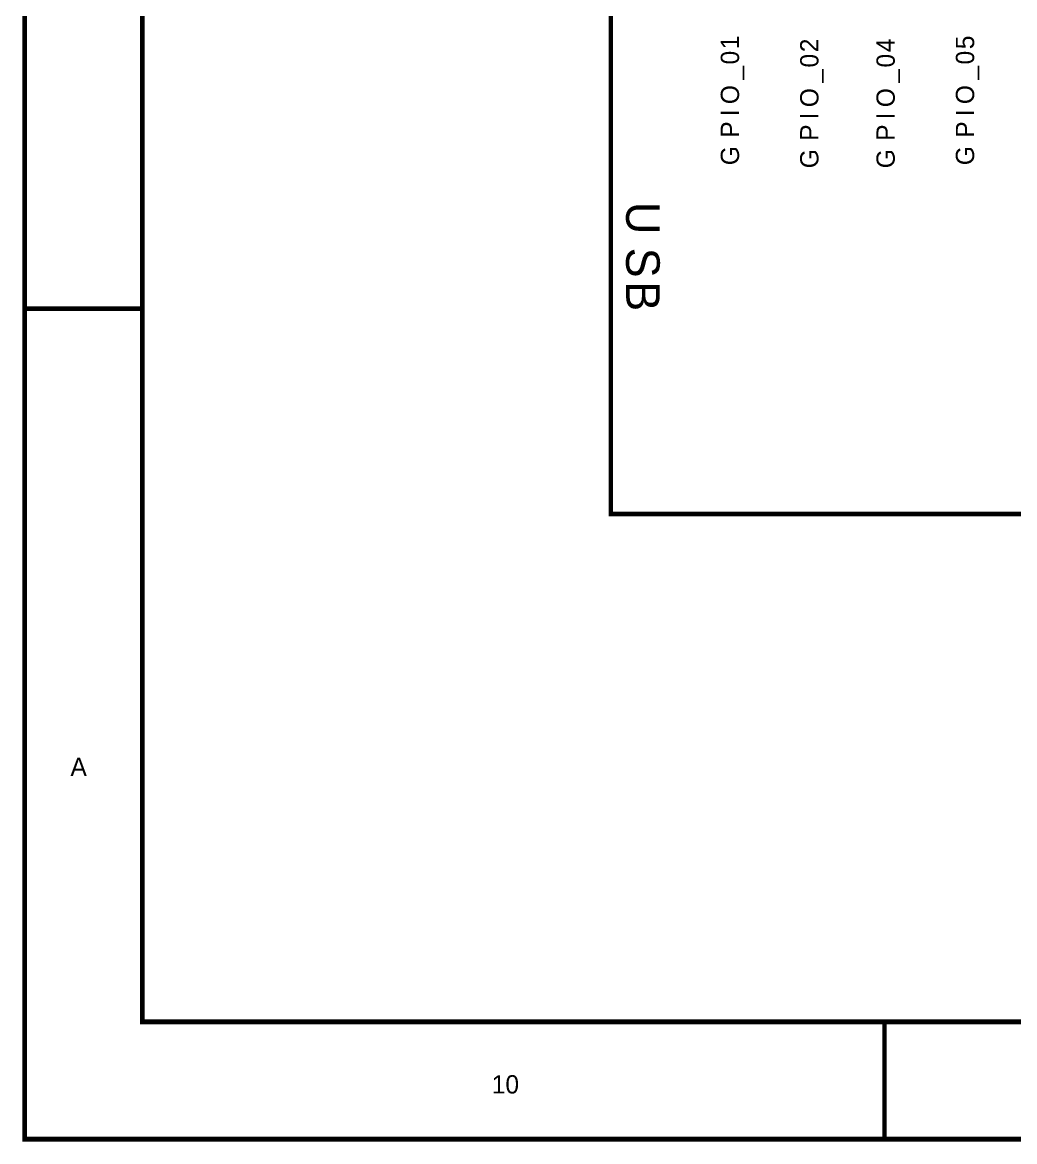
# Model space of a CAD drawing. Header units: inches. Extents: x 0 to 569, y 0 to 432.
# Drawn here: x -0.1 to 64.3, y -0.1 to 72.6 of the extents above; entities that cross this region are included whole.
import ezdxf

# ---------------------------------------------------------------- set-up
doc = ezdxf.new("R2010")
doc.units = ezdxf.units.IN
doc.layers.add('Sheet', color=255, linetype='Continuous')

msp = doc.modelspace()

# ---------------------------------------------------------------- linework, layer by layer
at = {"layer": 'Sheet'}
for points in [[(0, 431.8, 0.3, 0.3, 0), (558.8, 431.8, 0.3, 0.3, 0), (558.8, 0, 0.3, 0.3, 0), (0, 0, 0.3, 0.3, 0), (0, 431.8, 0.3, 0.3, 0)], [(0, 431.8, 0.0991, 0.0991, 0), (0, 0, 0.0991, 0.0991, 0), (558.8, 0, 0.0991, 0.0991, 0), (558.8, 431.8, 0.0991, 0.0991, 0), (0, 431.8, 0.0991, 0.0991, 0), (0, 431.8, 0.0991, 0.0991, 0)], [(7.64, 424.16, 0.3, 0.3, 0), (551.185, 424.16, 0.3, 0.3, 0), (551.185, 7.615, 0.3, 0.3, 0), (7.64, 7.615, 0.3, 0.3, 0), (7.64, 424.16, 0.3, 0.3, 0)], [(7.64, 424.16, 0.0991, 0.0991, 0), (7.64, 7.615, 0.0991, 0.0991, 0), (551.185, 7.615, 0.0991, 0.0991, 0), (551.185, 424.16, 0.0991, 0.0991, 0), (7.64, 424.16, 0.0991, 0.0991, 0), (7.64, 424.16, 0.0991, 0.0991, 0)], [(38.1, 73.658, 0.3, 0.3, 0), (134.627, 73.658, 0.3, 0.3, 0), (134.627, 40.63, 0.3, 0.3, 0), (38.1, 40.63, 0.3, 0.3, 0), (38.1, 73.658, 0.3, 0.3, 0)], [(38.1, 73.658, 0.0991, 0.0991, 0), (38.1, 40.63, 0.0991, 0.0991, 0), (134.627, 40.63, 0.0991, 0.0991, 0), (134.627, 73.658, 0.0991, 0.0991, 0), (38.1, 73.658, 0.0991, 0.0991, 0), (38.1, 73.658, 0.0991, 0.0991, 0)]]:
    msp.add_lwpolyline(points, format="xyseb", close=True, dxfattribs=at)
for points in [[(0, 0.025, 0.3, 0.3, 0), (0, 431.8, 0.3, 0.3, 0)], [(7.64, 7.64, 0.3, 0.3, 0), (7.64, 424.16, 0.3, 0.3, 0)], [(0, 53.975, 0.3, 0.3, 0), (7.627, 53.975, 0.3, 0.3, 0)], [(7.627, 53.975, 0.3, 0.3, 0), (0, 53.975, 0.3, 0.3, 0)], [(0, 0, 0.3, 0.3, 0), (0, 7.615, 0.3, 0.3, 0)], [(551.16, 7.64, 0.3, 0.3, 0), (7.64, 7.64, 0.3, 0.3, 0)], [(55.885, 0, 0.3, 0.3, 0), (55.885, 7.615, 0.3, 0.3, 0)], [(55.885, 7.615, 0.3, 0.3, 0), (55.885, 0, 0.3, 0.3, 0)], [(558.775, 0.025, 0.3, 0.3, 0), (0, 0.025, 0.3, 0.3, 0)], [(0, 0, 0.3, 0.3, 0), (7.64, 0, 0.3, 0.3, 0)]]:
    msp.add_lwpolyline(points, format="xyseb", dxfattribs=at)

# ---------------------------------------------------------------- texts
for s, height, rotation, p in [('1', 1.191, 90, (46.434, 70.842)), ('2', 1.191, 90, (51.594, 70.644)), ('4', 1.191, 90, (56.555, 70.644)), ('5', 1.191, 90, (61.714, 70.842)), ('0', 1.191, 90, (46.434, 69.85)), ('0', 1.191, 90, (61.714, 69.85)), ('0', 1.191, 90, (51.594, 69.652)), ('0', 1.191, 90, (56.555, 69.652)), ('_', 1.191, 90, (46.434, 68.858)), ('_', 1.191, 90, (51.594, 68.659)), ('_', 1.191, 90, (56.555, 68.659)), ('_', 1.191, 90, (61.714, 68.858)), ('O', 1.191, 90, (46.434, 67.27)), ('O', 1.191, 90, (61.714, 67.27)), ('O', 1.191, 90, (51.594, 67.072)), ('O', 1.191, 90, (56.555, 67.072)), ('I', 1.191, 90, (46.434, 66.477)), ('I', 1.191, 90, (51.594, 66.278)), ('I', 1.191, 90, (56.555, 66.278)), ('I', 1.191, 90, (61.714, 66.477)), ('P', 1.191, 90, (46.434, 65.087)), ('P', 1.191, 90, (51.594, 64.889)), ('P', 1.191, 90, (56.555, 64.889)), ('P', 1.191, 90, (61.714, 65.087)), ('G', 1.191, 90, (46.434, 63.302)), ('G', 1.191, 90, (51.594, 63.103)), ('G', 1.191, 90, (56.555, 63.103)), ('G', 1.191, 90, (61.714, 63.302)), ('U', 2.183, 270, (39.092, 60.92)), ('S', 2.183, 270, (39.092, 57.944)), ('B', 2.183, 270, (39.092, 55.761))]:
    msp.add_text(s, height=height, rotation=rotation, dxfattribs=at).set_placement(p)
for s, height, p in [('A', 1.191, (2.977, 23.614)), ('10', 1.1906, (30.361, 2.977))]:
    msp.add_text(s, height=height, dxfattribs=at).set_placement(p)

doc.saveas('drawing.dxf')
